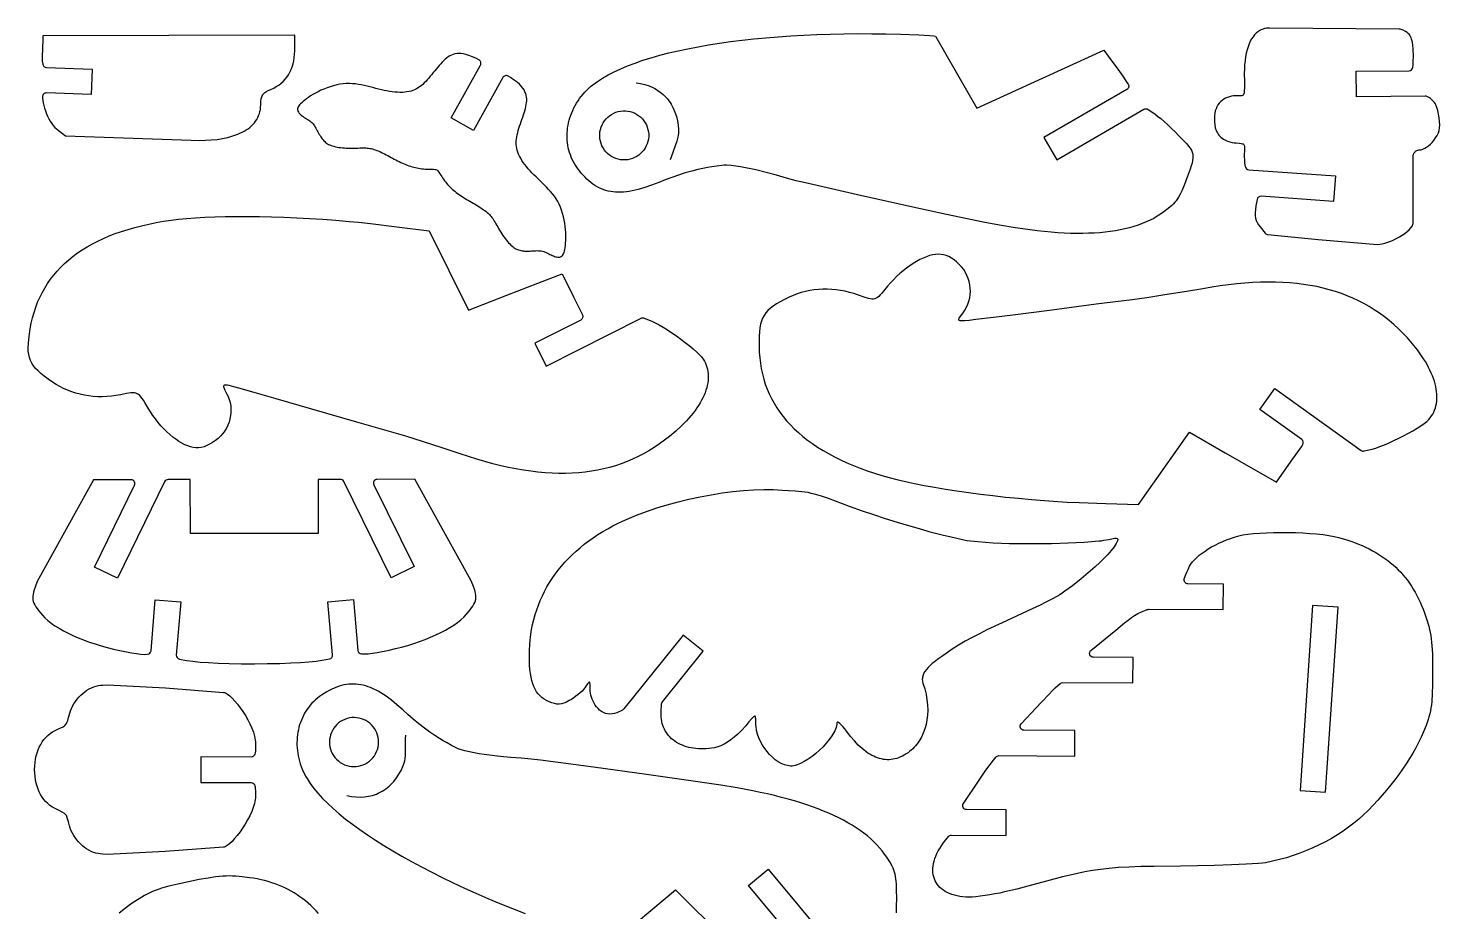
# Model space of a CAD drawing. Header units: millimetres. Extents: x 349 to 570, y 209 to 346.
# Drawn here: x 348.8 to 459.3, y 277.2 to 346.3 of the extents above; entities that cross this region are included whole.
import ezdxf

# ---------------------------------------------------------------- set-up
doc = ezdxf.new("R2010")
doc.units = ezdxf.units.MM

msp = doc.modelspace()

# ---------------------------------------------------------------- linework, layer by layer
at = {"flags": 128}
for points in [[(369.674062, 344.574372), (369.679199, 345.793508), (349.967331, 345.737835), (349.951357, 345.441798), (349.922865, 344.78547), (349.910436, 344.068188), (349.91918, 343.78023), (349.948131, 343.544788, 0.368311), (350.234829, 343.281605), (353.825569, 343.149147), (353.751841, 341.150506), (350.24295, 341.279945, 0.428598), (349.931913, 340.976553), (349.933083, 340.878955), (349.95112, 340.695062), (349.98412, 340.499219), (350.031031, 340.294634), (350.090804, 340.084519), (350.162384, 339.872078), (350.244722, 339.660522), (350.336766, 339.453059), (350.437467, 339.252895), (350.54577, 339.063241), (350.660626, 338.887305), (350.780984, 338.728293), (350.905792, 338.589415), (351.033999, 338.47388), (351.725581, 337.925148), (361.565491, 337.588463), (362.209259, 337.572495), (362.680487, 337.579901), (363.142418, 337.606554), (363.592155, 337.653099), (364.026799, 337.720183), (364.443452, 337.808453), (364.839218, 337.918553), (365.211196, 338.051132), (365.38736, 338.126053), (365.556491, 338.206835), (365.718226, 338.293561), (365.872203, 338.38631), (366.01806, 338.485163), (366.155435, 338.590201), (366.283965, 338.701505), (366.403289, 338.819156), (366.513042, 338.943234), (366.612867, 339.073821), (366.702395, 339.210997), (366.78127, 339.354842), (366.849125, 339.505438), (366.905601, 339.662865), (366.950335, 339.827205), (366.982963, 339.998538), (367.003125, 340.176945), (367.010457, 340.362507), (367.018732, 340.610566), (367.044306, 340.817086), (367.065004, 340.906892), (367.091735, 340.988861), (367.125069, 341.063842), (367.165575, 341.132685), (367.213822, 341.19624), (367.270381, 341.255356), (367.335819, 341.310881), (367.410707, 341.363666), (367.59111, 341.464413), (367.816144, 341.564391), (368.031434, 341.661989), (368.234574, 341.773396), (368.425336, 341.898242), (368.603489, 342.03615), (368.768802, 342.186749), (368.921045, 342.349667), (369.05999, 342.524531), (369.185404, 342.710968), (369.29706, 342.908605), (369.394726, 343.117071), (369.478173, 343.33599), (369.54717, 343.564993), (369.601487, 343.803705), (369.640896, 344.051754), (369.665164, 344.308767), (369.674062, 344.574372)], [(434.898613, 341.962809, -0.427907), (434.796583, 341.540954), (428.308886, 337.784614), (429.311019, 336.053796), (436.136287, 340.005588, -0.285975), (436.453349, 339.99536), (436.989362, 339.636989), (437.203523, 339.474655), (437.450176, 339.273237), (437.720877, 339.040171), (438.00718, 338.782888), (438.300639, 338.508826), (438.592809, 338.22542), (438.875245, 337.940103), (439.313614, 337.48227), (439.488331, 337.289831), (439.634663, 337.115366), (439.753558, 336.954117), (439.845961, 336.801328), (439.912816, 336.652239), (439.955073, 336.502089), (439.973676, 336.346124), (439.969569, 336.179583), (439.943702, 335.997708), (439.897017, 335.795743), (439.830463, 335.568928), (439.744984, 335.312505), (439.521038, 334.6918), (439.309805, 334.130856), (439.121491, 333.674535), (439.031579, 333.479145), (438.94218, 333.302155), (438.851554, 333.140981), (438.757962, 332.993035), (438.659663, 332.855733), (438.55492, 332.726492), (438.441992, 332.602723), (438.319142, 332.481841), (438.036716, 332.238404), (437.693726, 331.975493), (437.441605, 331.798134), (437.178092, 331.630655), (436.903102, 331.47305), (436.616555, 331.325313), (436.318363, 331.187443), (436.008447, 331.059433), (435.686723, 330.941279), (435.353106, 330.832976), (435.007516, 330.734518), (434.649868, 330.645902), (434.280078, 330.567125), (433.898064, 330.498178), (433.503743, 330.43906), (433.09703, 330.389764), (432.677845, 330.350287), (432.246104, 330.320622), (431.801722, 330.300768), (431.344616, 330.290715), (430.874706, 330.290464), (430.391905, 330.300006), (429.896134, 330.319338), (429.387304, 330.348457), (428.865338, 330.387355), (428.330148, 330.43603), (427.781654, 330.494474), (427.219772, 330.562687), (426.644419, 330.640661), (426.05551, 330.728391), (424.836699, 330.933104), (423.562672, 331.17679), (420.688871, 331.785367), (417.81671, 332.401532), (413.724834, 333.318403), (409.635366, 334.246094), (408.915547, 334.420046), (408.154821, 334.622527), (407.366147, 334.838997), (406.562488, 335.054924), (405.756801, 335.255772), (405.357247, 335.345999), (404.962047, 335.427006), (404.57282, 335.496975), (404.191185, 335.55409), (403.818763, 335.596535), (403.457175, 335.622491), (403.282702, 335.623051), (403.098216, 335.610623), (402.71273, 335.559324), (402.327785, 335.493632), (401.970445, 335.438584), (401.624433, 335.381809), (401.210082, 335.290506), (400.743005, 335.169416), (400.238818, 335.023275), (399.713139, 334.856825), (399.181582, 334.674807), (398.659761, 334.481958), (398.163293, 334.283017), (397.600187, 334.059455), (397.06698, 333.873536), (396.562002, 333.725549), (396.319575, 333.665871), (396.08358, 333.615785), (395.853807, 333.575326), (395.630047, 333.544532), (395.412091, 333.523438), (395.199732, 333.512081), (394.992761, 333.510496), (394.790967, 333.518721), (394.594144, 333.536789), (394.402083, 333.56474), (394.214572, 333.602607), (394.031408, 333.650429), (393.852378, 333.70824), (393.677275, 333.776077), (393.505889, 333.853977), (393.338013, 333.941974), (393.173438, 334.040107), (393.011954, 334.14841), (392.853353, 334.26692), (392.697427, 334.395673), (392.543967, 334.534705), (392.392763, 334.684053), (392.243609, 334.843753), (392.096294, 335.01384), (391.950609, 335.194352), (391.806349, 335.385322), (391.691167, 335.550797), (391.584834, 335.720216), (391.487325, 335.89332), (391.398612, 336.069848), (391.318671, 336.249546), (391.247479, 336.432152), (391.185009, 336.617407), (391.131237, 336.805051), (391.086136, 336.994827), (391.049683, 337.186475), (391.021852, 337.379736), (391.002616, 337.574353), (390.991954, 337.770064), (390.989839, 337.966611), (390.996243, 338.163736), (391.011147, 338.361179), (391.034519, 338.558682), (391.066339, 338.755983), (391.10658, 338.952828), (391.155217, 339.148955), (391.212225, 339.344104), (391.27758, 339.538018), (391.351254, 339.730438), (391.433225, 339.921105), (391.523467, 340.109758), (391.621953, 340.296139), (391.72866, 340.47999), (391.843563, 340.661052), (391.966635, 340.839065), (392.097853, 341.01377), (392.237191, 341.184908), (392.384623, 341.352222), (392.521826, 341.495488), (392.669094, 341.63685), (392.826322, 341.77629), (392.993405, 341.913786), (393.356715, 342.182877), (393.75818, 342.443967), (394.196962, 342.696903), (394.672216, 342.94153), (395.183103, 343.177694), (395.72878, 343.40524), (396.308406, 343.624015), (396.921139, 343.833864), (397.566138, 344.034633), (398.242563, 344.226166), (398.949569, 344.408311), (399.686318, 344.580912), (400.451966, 344.743815), (401.245672, 344.896867), (402.066597, 345.039912), (402.913894, 345.172796), (403.786726, 345.295366), (404.684252, 345.407466), (405.605628, 345.508944), (406.550012, 345.599642), (407.516565, 345.679408), (408.504444, 345.748087), (409.512808, 345.805527), (410.540814, 345.851571), (411.587623, 345.886066), (412.652391, 345.908856), (413.734277, 345.919788), (414.832441, 345.918708), (415.946041, 345.905462), (417.074236, 345.879893), (418.513254, 345.829097), (419.33994, 345.782779), (419.721547, 345.748794), (419.825338, 345.734997), (423.046637, 340.089439), (432.990461, 344.631753), (433.339343, 344.162402), (434.081621, 343.146521), (434.472521, 342.595803), (434.808452, 342.103054), (434.898613, 341.962809)], [(454.411031, 329.434117), (454.58792, 329.449924), (454.784632, 329.486198), (454.996857, 329.541145), (455.220285, 329.612967), (455.450606, 329.699867), (455.683511, 329.800049), (455.914689, 329.911717), (456.139831, 330.033074), (456.354626, 330.162323), (456.554765, 330.297668), (456.735939, 330.437312), (456.893836, 330.579458), (457.024147, 330.722311), (457.122563, 330.864073), (457.158463, 330.933983), (457.184773, 331.002947), (457.200954, 331.07074), (457.206467, 331.137138), (457.191923, 336.128898), (457.195624, 336.244971), (457.209401, 336.364333), (457.237263, 336.4812), (457.283221, 336.589789), (457.351283, 336.684315), (457.394856, 336.724497), (457.44546, 336.758995), (457.503594, 336.787085), (457.569761, 336.808045), (457.644462, 336.82115), (457.728197, 336.82568), (457.842344, 336.84053), (457.971464, 336.883092), (458.111111, 336.950381), (458.256842, 337.039413), (458.404213, 337.147204), (458.54878, 337.270769), (458.686098, 337.407124), (458.811723, 337.553284), (458.963473, 337.759277), (459.083836, 337.955741), (459.174555, 338.149858), (459.237372, 338.348806), (459.274029, 338.559766), (459.28627, 338.789918), (459.275835, 339.046442), (459.244469, 339.336517), (459.197767, 339.633096), (459.139022, 339.899726), (459.06539, 340.137901), (458.974032, 340.349111), (458.920818, 340.445071), (458.862106, 340.53485), (458.797542, 340.618634), (458.72677, 340.696609), (458.649436, 340.768962), (458.565184, 340.835881), (458.473659, 340.89755), (458.374506, 340.954157), (458.280253, 340.999668, 0.115073), (458.147275, 341.029501), (452.7706, 340.984122), (452.75372, 342.98405), (456.87789, 343.018859, 0.371619), (457.172458, 343.27724), (457.199969, 343.473678), (457.21549, 343.759863), (457.218234, 344.135537), (457.204641, 344.725578), (457.181636, 345.002992), (457.142478, 345.261672), (457.083158, 345.496374), (457.044685, 345.603092), (456.999667, 345.701849), (456.947604, 345.791987), (456.887994, 345.872852), (456.820336, 345.943786), (456.74413, 346.004136), (456.599344, 346.097059), (456.43444, 346.18683), (456.264463, 346.254552), (456.182275, 346.274239), (456.104461, 346.281326), (445.973442, 346.343454), (445.731304, 346.33666), (445.575606, 346.316208), (445.46242, 346.28199), (445.347819, 346.233898), (445.199878, 346.160677), (445.058275, 346.068898), (444.923451, 345.958483), (444.79585, 345.829355), (444.675913, 345.681435), (444.564085, 345.514647), (444.460806, 345.328912), (444.366519, 345.124154), (444.281668, 344.900295), (444.206695, 344.657258), (444.142041, 344.394964), (444.088151, 344.113337), (444.045465, 343.812299), (444.014428, 343.491772), (443.995481, 343.15168), (443.989067, 342.791944), (443.993457, 342.171974), (443.998214, 341.719611), (443.990715, 341.408673), (443.978425, 341.298056), (443.958338, 341.212978), (443.928876, 341.150166), (443.888461, 341.106347), (443.835515, 341.078247), (443.768462, 341.062596), (443.685722, 341.056119), (443.585718, 341.055545), (443.327609, 341.059013), (443.151686, 341.051338), (442.98174, 341.02853), (442.818511, 340.990917), (442.662742, 340.938826), (442.515174, 340.872585), (442.376549, 340.792521), (442.247607, 340.698963), (442.12909, 340.592236), (442.021739, 340.472669), (441.926296, 340.340589), (441.843503, 340.196324), (441.774101, 340.040201), (441.71883, 339.872548), (441.678434, 339.693691), (441.653652, 339.503959), (441.645227, 339.303679), (441.652433, 339.033557), (441.676272, 338.784992), (441.720068, 338.556554), (441.787148, 338.34681), (441.830459, 338.2485), (441.880838, 338.154327), (441.938701, 338.064111), (442.004465, 337.977673), (442.078544, 337.894835), (442.161354, 337.815417), (442.253312, 337.739241), (442.354833, 337.666126), (442.513355, 337.57617), (442.68372, 337.506738), (442.85922, 337.45486), (443.033151, 337.417567), (443.198805, 337.391889), (443.349478, 337.374856), (443.579053, 337.354846), (443.742193, 337.337287), (443.856946, 337.313529), (443.898743, 337.295332), (443.931522, 337.270793), (443.956309, 337.238315), (443.97413, 337.196301), (443.992979, 337.077274), (443.996278, 336.900934), (443.989067, 336.325196), (443.994493, 336.035668), (444.012985, 335.80014), (444.064546, 335.522161, 0.341288), (444.337985, 335.277647), (451.117247, 334.789875), (450.973717, 332.795031), (445.311176, 333.202455, 0.383884), (444.994306, 332.955897), (444.902899, 332.443328), (444.863912, 332.158125), (444.845133, 331.907746), (444.847718, 331.686247), (444.872821, 331.487688), (444.921597, 331.306126), (444.995201, 331.135619), (445.094788, 330.970226), (445.221513, 330.804006), (445.630167, 330.314197, 0.196796), (445.831102, 330.207832), (449.780823, 329.818612), (454.411031, 329.434117)], [(380.879015, 335.182946), (380.960904, 335.075607), (381.036569, 334.967752), (381.109396, 334.857756), (381.180636, 334.746804), (381.251535, 334.636079), (381.323343, 334.526764), (381.397307, 334.420044), (381.474463, 334.316849), (381.55499, 334.217107), (381.638853, 334.120491), (381.726016, 334.026678), (381.816446, 333.935342), (381.910106, 333.846159), (382.006963, 333.758801), (382.106981, 333.672946), (382.210106, 333.588324), (382.316202, 333.504906), (382.425115, 333.422714), (382.536689, 333.341774), (382.650768, 333.262111), (382.767198, 333.183749), (382.885824, 333.106715), (383.00649, 333.031033), (383.12898, 332.956676), (383.252837, 332.883406), (383.377544, 332.810935), (383.50258, 332.738976), (383.62743, 332.667236), (383.751575, 332.595429), (383.874495, 332.523264), (383.995675, 332.450455), (384.114571, 332.376784), (384.230542, 332.30233), (384.342925, 332.227247), (384.451053, 332.151688), (384.554265, 332.075806), (384.651894, 331.999753), (384.743276, 331.923684), (384.827747, 331.84775), (384.904981, 331.771894), (384.97602, 331.695214), (385.04224, 331.616601), (385.105022, 331.534943), (385.165745, 331.449126), (385.225787, 331.358043), (385.286529, 331.260579), (385.34935, 331.155623), (385.415371, 331.042514), (385.484684, 330.922379), (385.557127, 330.796793), (385.632535, 330.667332), (385.710744, 330.535572), (385.79159, 330.403089), (385.874909, 330.271458), (385.960535, 330.142256), (386.048249, 330.016903), (386.137593, 329.896191), (386.228057, 329.780757), (386.319127, 329.671238), (386.410289, 329.568274), (386.501033, 329.472498), (386.590844, 329.38455), (386.679212, 329.305066), (386.765818, 329.234491), (386.85114, 329.172498), (386.935847, 329.118567), (387.020613, 329.07218), (387.106107, 329.032818), (387.193005, 328.999961), (387.281975, 328.97309), (387.373691, 328.951685), (387.468655, 328.935242), (387.566692, 328.923303), (387.667455, 328.915425), (387.770604, 328.911165), (387.875791, 328.910081), (387.982673, 328.911727), (388.090903, 328.915663), (388.200141, 328.921443), (388.310032, 328.928478), (388.420196, 328.93559), (388.53025, 328.94145), (388.639805, 328.944736), (388.748478, 328.944119), (388.855879, 328.938275), (388.961625, 328.925876), (389.065327, 328.905598), (389.166701, 328.876632), (389.265862, 328.84025), (389.363027, 328.798241), (389.458412, 328.752394), (389.552232, 328.704498), (389.644704, 328.656342), (389.736043, 328.609716), (389.826467, 328.566408), (389.916042, 328.528024), (390.004248, 328.495425), (390.090417, 328.469289), (390.173878, 328.450294), (390.253963, 328.439118), (390.330002, 328.436439), (390.401329, 328.442932), (390.467272, 328.459279), (390.527341, 328.486188), (390.581759, 328.524512), (390.630922, 328.575136), (390.675233, 328.638945), (390.715089, 328.716826), (390.750891, 328.809661), (390.783038, 328.918338), (390.811929, 329.043741), (390.837762, 329.186435), (390.859926, 329.345693), (390.877607, 329.520469), (390.889991, 329.709717), (390.896266, 329.912389), (390.895618, 330.127438), (390.887234, 330.353817), (390.870301, 330.590481), (390.844078, 330.836085), (390.80812, 331.088105), (390.762055, 331.343723), (390.705511, 331.600119), (390.638115, 331.854473), (390.559496, 332.103964), (390.469281, 332.345774), (390.367098, 332.577083), (390.252858, 332.795777), (390.127592, 333.002571), (389.992621, 333.198883), (389.849256, 333.386134), (389.698817, 333.565744), (389.542618, 333.739133), (389.381975, 333.907721), (389.218206, 334.072928), (389.05261, 334.236005), (388.886428, 334.39753), (388.720887, 334.557912), (388.557211, 334.717562), (388.396626, 334.876887), (388.240359, 335.036299), (388.089633, 335.196206), (387.945677, 335.357016), (387.809616, 335.518977), (387.682186, 335.68168), (387.564024, 335.844555), (387.45577, 336.00703), (387.358058, 336.168535), (387.271526, 336.328497), (387.196813, 336.486346), (387.134556, 336.641511), (387.085181, 336.793681), (387.048275, 336.943586), (387.023213, 337.092217), (387.009372, 337.240565), (387.006126, 337.38962), (387.012853, 337.540372), (387.028927, 337.693813), (387.053724, 337.850933), (387.08655, 338.012437), (387.12642, 338.17789), (387.172283, 338.346568), (387.223084, 338.517752), (387.27777, 338.690719), (387.335286, 338.864748), (387.394579, 339.039118), (387.454596, 339.213106), (387.51425, 339.386037), (387.572329, 339.55742), (387.627589, 339.726811), (387.678784, 339.893762), (387.72467, 340.057831), (387.764002, 340.218573), (387.795535, 340.375539), (387.818024, 340.528288), (387.830228, 340.6766), (387.830903, 340.821166), (387.818811, 340.962904), (387.792717, 341.102731), (387.751376, 341.241567), (387.693553, 341.380326), (387.618009, 341.519928), (387.523504, 341.66129), (387.407401, 341.805829), (387.261479, 341.956959), (387.076118, 342.118591), (386.841698, 342.294639), (386.548598, 342.489015), (386.371287, 342.595292, 0.423497), (385.954994, 342.484), (383.654182, 338.354943), (381.907107, 339.328456), (384.207919, 343.457513, 0.423497), (384.083535, 343.870084), (383.899867, 343.964953), (383.58036, 344.111936), (383.307312, 344.218663), (383.072334, 344.291253), (382.867039, 344.33583), (382.683038, 344.358517), (382.5131, 344.364508), (382.354636, 344.355301), (382.206212, 344.331467), (382.066396, 344.293578), (381.933758, 344.242201), (381.806861, 344.177909), (381.684278, 344.101274), (381.564573, 344.012865), (381.446508, 343.913373), (381.329614, 343.803971), (381.213615, 343.685951), (381.098233, 343.560607), (380.983191, 343.429231), (380.868216, 343.293117), (380.753029, 343.153555), (380.637356, 343.011839), (380.520972, 342.86926), (380.403885, 342.727095), (380.286152, 342.586621), (380.167833, 342.449112), (380.048985, 342.315844), (379.929672, 342.188094), (379.809948, 342.067138), (379.689875, 341.95425), (379.569307, 341.850496), (379.447278, 341.756096), (379.322618, 341.671059), (379.194154, 341.595396), (379.060717, 341.529116), (378.921135, 341.472228), (378.774238, 341.424743), (378.618854, 341.386669), (378.454146, 341.357974), (378.280602, 341.338461), (378.099043, 341.327885), (377.910289, 341.326006), (377.715164, 341.332583), (377.514485, 341.347373), (377.309077, 341.370135), (377.099759, 341.400627), (376.887265, 341.438441), (376.671978, 341.482484), (376.454197, 341.531503), (376.234217, 341.584236), (376.012335, 341.639429), (375.788848, 341.695822), (375.564053, 341.752158), (375.338246, 341.807181), (375.11159, 341.85953), (374.883703, 341.90744), (374.65407, 341.949045), (374.422179, 341.98248), (374.187511, 342.005878), (373.949553, 342.017371), (373.70779, 342.015095), (373.461706, 341.997183), (373.211239, 341.962379), (372.958138, 341.911872), (372.704606, 341.847464), (372.452845, 341.770952), (372.205055, 341.684139), (371.963441, 341.588823), (371.730204, 341.486804), (371.507546, 341.379882), (371.297378, 341.269766), (371.100454, 341.157789), (370.917235, 341.045195), (370.748184, 340.933226), (370.593764, 340.823124), (370.454437, 340.716133), (370.330665, 340.613493), (370.222909, 340.516448), (370.131466, 340.425901), (370.055961, 340.341383), (369.99585, 340.262094), (369.950592, 340.187224), (369.919641, 340.11597), (369.902457, 340.047526), (369.898498, 339.981087), (369.907218, 339.915845), (369.928012, 339.851167), (369.960017, 339.787094), (370.002304, 339.723839), (370.053943, 339.661615), (370.114008, 339.600634), (370.18157, 339.541107), (370.255701, 339.483248), (370.335472, 339.427268), (370.419877, 339.373158), (370.507584, 339.320015), (370.597189, 339.266713), (370.687282, 339.212129), (370.776455, 339.155135), (370.863302, 339.094609), (370.946414, 339.029423), (371.024382, 338.958455), (371.096188, 338.880935), (371.162368, 338.797533), (371.223846, 338.709273), (371.281547, 338.617184), (371.336394, 338.522289), (371.389313, 338.425615), (371.441228, 338.328189), (371.493062, 338.231037), (371.54562, 338.135101), (371.599218, 338.04099), (371.654052, 337.949231), (371.710317, 337.860351), (371.76821, 337.774875), (371.827926, 337.69333), (371.889658, 337.616241), (371.953606, 337.544135), (372.020063, 337.477402), (372.089725, 337.415879), (372.163386, 337.359269), (372.241842, 337.307274), (372.325888, 337.259595), (372.416317, 337.215935), (372.513927, 337.175994), (372.619512, 337.139477), (372.733598, 337.106148), (372.855642, 337.076046), (372.984832, 337.049267), (373.120358, 337.025916), (373.261408, 337.006091), (373.407168, 336.989895), (373.55683, 336.977427), (373.70958, 336.96879), (373.864504, 336.96395), (374.02028, 336.962351), (374.175479, 336.963304), (374.328677, 336.966118), (374.478445, 336.970106), (374.62336, 336.974576), (374.761991, 336.978839), (374.892914, 336.982206), (375.01522, 336.984004), (375.130062, 336.983628), (375.239111, 336.980491), (375.344037, 336.974003), (375.446512, 336.963577), (375.548206, 336.948624), (375.650789, 336.928557), (375.755934, 336.902787), (375.864951, 336.870904), (375.97772, 336.833217), (376.093761, 336.790206), (376.212595, 336.74236), (376.33374, 336.690161), (376.456719, 336.634095), (376.581051, 336.574645), (376.706256, 336.512297), (376.831931, 336.447555), (376.957973, 336.380991), (377.084354, 336.313199), (377.211049, 336.244771), (377.338031, 336.1763), (377.465272, 336.10838), (377.592746, 336.0416), (377.720426, 335.976557), (377.848273, 335.913761), (377.976196, 335.853413), (378.104093, 335.795629), (378.23186, 335.740529), (378.359395, 335.688233), (378.486594, 335.638859), (378.613353, 335.592523), (378.739573, 335.549348), (378.865208, 335.509464), (378.990456, 335.473059), (379.115577, 335.440333), (379.240828, 335.411486), (379.366466, 335.386722), (379.492751, 335.366238), (379.619939, 335.350235), (379.748291, 335.338917), (379.877962, 335.332166), (380.008703, 335.328615), (380.140166, 335.326579), (380.272002, 335.324373), (380.403859, 335.320313), (380.535389, 335.312715), (380.669756, 335.29955, -0.208289), (380.879015, 335.182946)], [(394.805857, 336.154546, -0.414214), (393.650817, 338.611522, -0.414214), (396.107791, 339.766562, -0.414214), (397.262833, 337.309587, -0.414214), (394.805857, 336.154546)], [(397.022797, 323.670877), (397.625058, 323.431456), (397.890812, 323.303616), (398.187473, 323.143398), (398.508139, 322.955647), (398.845909, 322.745208), (399.193885, 322.516925), (399.545163, 322.275643), (399.892846, 322.026206), (400.230031, 321.77346), (400.549819, 321.522248), (400.845307, 321.277416), (401.109598, 321.043807), (401.335789, 320.826268), (401.516981, 320.629642), (401.646272, 320.458774), (401.736586, 320.307633), (401.815013, 320.15235), (401.881627, 319.993096), (401.936503, 319.830042), (401.979718, 319.663357), (402.011344, 319.493215), (402.031456, 319.319787), (402.04013, 319.143244), (402.037439, 318.963757), (402.023459, 318.781498), (401.998267, 318.596638), (401.961933, 318.409349), (401.914535, 318.219801), (401.856146, 318.028167), (401.786843, 317.834618), (401.706699, 317.639324), (401.615788, 317.442459), (401.514187, 317.244192), (401.401969, 317.044695), (401.279211, 316.84414), (401.145984, 316.642699), (401.002366, 316.440541), (400.848431, 316.237839), (400.684253, 316.034765), (400.509907, 315.831488), (400.325467, 315.628182), (399.926609, 315.222165), (399.488276, 314.818085), (399.011067, 314.417311), (398.616053, 314.110953), (398.21528, 313.821757), (397.808566, 313.549704), (397.39573, 313.29478), (396.976591, 313.056972), (396.550966, 312.836262), (396.118676, 312.632637), (395.679537, 312.446081), (395.233369, 312.276579), (394.779991, 312.124117), (394.319221, 311.988679), (393.850877, 311.870248), (393.374779, 311.768811), (392.890743, 311.684352), (392.398591, 311.616858), (391.898139, 311.56631), (391.389208, 311.532697), (390.871614, 311.516001), (390.345177, 311.516207), (389.809715, 311.533303), (389.265047, 311.56727), (388.710994, 311.618094), (388.147369, 311.685761), (387.573995, 311.770255), (386.99069, 311.871561), (386.397272, 311.989665), (385.793558, 312.124549), (385.179369, 312.276202), (384.554523, 312.444604), (383.918838, 312.629744), (383.272133, 312.831604), (382.614227, 313.050172), (381.216101, 313.518045), (379.743922, 313.993612), (378.372792, 314.42125), (377.27781, 314.745339), (374.536875, 315.531822), (371.005823, 316.558826), (368.210854, 317.364787), (366.760404, 317.780901), (365.413048, 318.160696), (364.920021, 318.295814), (364.554528, 318.386841), (364.415735, 318.414565), (364.304178, 318.429761), (364.21831, 318.431927), (364.156581, 318.420561), (364.117442, 318.395161), (364.099346, 318.355224), (364.100742, 318.300251), (364.120082, 318.229739), (364.206396, 318.040087), (364.345902, 317.782256), (364.46121, 317.546815), (364.55203, 317.304005), (364.618763, 317.055536), (364.661811, 316.803119), (364.681578, 316.548461), (364.678463, 316.293276), (364.652872, 316.039272), (364.605203, 315.788159), (364.535859, 315.541645), (364.445244, 315.301442), (364.333758, 315.06926), (364.201805, 314.846808), (364.049785, 314.635796), (363.878102, 314.437934), (363.687157, 314.254931), (363.477351, 314.0885), (363.241501, 313.929465), (363.013064, 313.797238), (362.790949, 313.69148), (362.574068, 313.611852), (362.361328, 313.558014), (362.151637, 313.529628), (361.943905, 313.526355), (361.737043, 313.547857), (361.524877, 313.594934), (361.304564, 313.667488), (361.07759, 313.764224), (360.845439, 313.883847), (360.609598, 314.025065), (360.371551, 314.186582), (360.132782, 314.367103), (359.894778, 314.565337), (359.659022, 314.779986), (359.427001, 315.009759), (359.200198, 315.25336), (358.9801, 315.509494), (358.768191, 315.776868), (358.565958, 316.054188), (358.374883, 316.340159), (358.196455, 316.633486), (357.941409, 317.068994), (357.832863, 317.244102), (357.732758, 317.392804), (357.637933, 317.516619), (357.545229, 317.617068), (357.451488, 317.69567), (357.353551, 317.753943), (357.248259, 317.793407), (357.132451, 317.815581), (357.002971, 317.821984), (356.856658, 317.814136), (356.500898, 317.761762), (356.039901, 317.670614), (355.681482, 317.606277), (355.323357, 317.559377), (354.966178, 317.52979), (354.610602, 317.517397), (354.25728, 317.522071), (353.906872, 317.543693), (353.560029, 317.582141), (353.217407, 317.637292), (352.879662, 317.709024), (352.547446, 317.797214), (352.221418, 317.901741), (351.902229, 318.022485), (351.590536, 318.15932), (351.286994, 318.312125), (350.992256, 318.480778), (350.70698, 318.665158), (350.370873, 318.900468), (350.072504, 319.121443), (349.810298, 319.331874), (349.582681, 319.535551), (349.388079, 319.736262), (349.224918, 319.937799), (349.091623, 320.143952), (348.986621, 320.358511), (348.908337, 320.585264), (348.855197, 320.828005), (348.825627, 321.090521), (348.818055, 321.376604), (348.830903, 321.690043), (348.8626, 322.034629), (348.911569, 322.414151), (348.976239, 322.832399), (349.057333, 323.268908), (349.155605, 323.694516), (349.271038, 324.109213), (349.403619, 324.512986), (349.55333, 324.905823), (349.72016, 325.287714), (349.904088, 325.658645), (350.105101, 326.018605), (350.323186, 326.367582), (350.558323, 326.705564), (350.8105, 327.03254), (351.079699, 327.348497), (351.365907, 327.653423), (351.669108, 327.947307), (351.989285, 328.230136), (352.326425, 328.501901), (352.680511, 328.762586), (353.051527, 329.012181), (353.439459, 329.250674), (353.84429, 329.478054), (354.266006, 329.694309), (354.704591, 329.899425), (355.160031, 330.093393), (355.632307, 330.2762), (356.121407, 330.447833), (356.627315, 330.608281), (357.150014, 330.757531), (357.68949, 330.895574), (358.245726, 331.022395), (358.818709, 331.137983), (359.408422, 331.242329), (360.014849, 331.335417), (360.587611, 331.40759), (361.217166, 331.469552), (361.899845, 331.521252), (362.631981, 331.562644), (363.409903, 331.593681), (364.229943, 331.614315), (365.088431, 331.6245), (365.981698, 331.624186), (366.906076, 331.613329), (367.857895, 331.591879), (368.833484, 331.55979), (369.829178, 331.517015), (370.841305, 331.463504), (371.866196, 331.399213), (372.900183, 331.324093), (373.939597, 331.238098), (374.669806, 331.1661), (375.59504, 331.064115), (377.670672, 330.818841), (380.203152, 330.50363), (383.274079, 324.297019), (386.283995, 325.468201), (388.700789, 326.402803), (390.602669, 327.127835), (391.503797, 325.334939), (392.110123, 324.092935), (392.192624, 323.913, -0.403454), (392.054926, 323.520058), (388.452582, 321.704764), (389.352606, 319.918719), (396.776969, 323.660004, -0.214491), (397.022797, 323.670877)], [(453.372723, 313.274886), (454.004481, 313.41953), (454.28664, 313.505289), (454.604287, 313.618326), (454.949864, 313.754908), (455.315807, 313.9113), (455.694562, 314.083768), (456.078565, 314.268578), (456.46026, 314.461997), (456.832086, 314.660289), (457.186485, 314.859722), (457.515895, 315.056559), (457.812759, 315.24707), (458.069517, 315.427518), (458.278609, 315.594169), (458.432476, 315.743289), (458.544811, 315.878866), (458.646031, 316.020351), (458.736182, 316.167566), (458.815315, 316.320328), (458.883476, 316.478458), (458.940712, 316.641776), (458.987072, 316.810098), (459.022603, 316.983246), (459.047352, 317.161039), (459.061369, 317.343295), (459.064701, 317.529834), (459.057393, 317.720475), (459.039495, 317.915038), (459.011055, 318.11334), (458.972121, 318.315202), (458.922738, 318.520444), (458.862956, 318.728883), (458.792823, 318.94034), (458.712386, 319.154634), (458.621692, 319.371582), (458.520789, 319.591005), (458.409726, 319.812723), (458.28855, 320.036554), (458.157308, 320.262318), (458.016048, 320.489834), (457.864818, 320.71892), (457.532638, 321.181083), (457.161151, 321.647359), (456.750739, 322.116305), (456.40714, 322.479391), (456.055229, 322.826396), (455.694828, 323.157365), (455.325762, 323.472341), (454.947854, 323.771365), (454.560924, 324.054481), (454.164799, 324.321731), (453.759298, 324.573157), (453.344246, 324.808803), (452.919467, 325.02871), (452.484783, 325.232922), (452.040018, 325.421482), (451.584993, 325.594432), (451.119531, 325.751815), (450.643458, 325.893672), (450.156594, 326.020048), (449.658765, 326.130984), (449.149791, 326.226523), (448.629496, 326.306708), (448.097704, 326.371581), (447.554237, 326.421186), (446.998921, 326.455564), (446.431573, 326.47476), (445.852021, 326.478813), (445.260087, 326.467769), (444.655594, 326.441668), (444.038363, 326.400556), (443.408219, 326.344472), (442.764985, 326.273461), (442.108484, 326.187565), (441.438539, 326.086827), (440.754973, 325.971289), (439.301797, 325.722403), (437.774263, 325.477223), (436.353911, 325.263978), (435.222282, 325.1109), (432.393393, 324.752195), (428.746926, 324.276445), (425.861661, 323.906742), (424.364681, 323.717), (422.975129, 323.547407), (422.467252, 323.489161), (422.092145, 323.455014), (421.950746, 323.44881), (421.838178, 323.450827), (421.752986, 323.461799), (421.693717, 323.482458), (421.658915, 323.513537), (421.64713, 323.555769), (421.656904, 323.609884), (421.686784, 323.676616), (421.801048, 323.850863), (421.978289, 324.084366), (422.128198, 324.299438), (422.255031, 324.525532), (422.358924, 324.760896), (422.440012, 325.00378), (422.498435, 325.252432), (422.534325, 325.5051), (422.547821, 325.760032), (422.539057, 326.01548), (422.50817, 326.269692), (422.455299, 326.520915), (422.380576, 326.767398), (422.28414, 327.007391), (422.166125, 327.239143), (422.02667, 327.460901), (421.86591, 327.670916), (421.68398, 327.867434), (421.475181, 328.060619), (421.269614, 328.226178), (421.066254, 328.364614), (420.864077, 328.476428), (420.662053, 328.56212), (420.459156, 328.622194), (420.25436, 328.65715), (420.04664, 328.667489), (419.829774, 328.653363), (419.600965, 328.615303), (419.361882, 328.554362), (419.114187, 328.471592), (418.859547, 328.368044), (418.599627, 328.244772), (418.336092, 328.10283), (418.070608, 327.943265), (417.804839, 327.767135), (417.540452, 327.575488), (417.27911, 327.369378), (417.02248, 327.149857), (416.772228, 326.917978), (416.530017, 326.674794), (416.297514, 326.421355), (416.076386, 326.158714), (415.757827, 325.767261), (415.623815, 325.610782), (415.502176, 325.47911), (415.389556, 325.371228), (415.282601, 325.286113), (415.177956, 325.222748), (415.07227, 325.180114), (414.962186, 325.157192), (414.84435, 325.152962), (414.715411, 325.166406), (414.572012, 325.196504), (414.228423, 325.30259), (413.78675, 325.463066), (413.44236, 325.581381), (413.095597, 325.682419), (412.747125, 325.766201), (412.397612, 325.832748), (412.04772, 325.882082), (411.698119, 325.914223), (411.349473, 325.92919), (411.002448, 325.927007), (410.65771, 325.907691), (410.315923, 325.871266), (409.977757, 325.817751), (409.643873, 325.747166), (409.314941, 325.659533), (408.991625, 325.554872), (408.674589, 325.433205), (408.364503, 325.29455), (407.996405, 325.113325), (407.667792, 324.940504), (407.376526, 324.772581), (407.120477, 324.606051), (406.897507, 324.437411), (406.705485, 324.263153), (406.542272, 324.079772), (406.405737, 323.883765), (406.293745, 323.671625), (406.204161, 323.439846), (406.134851, 323.184924), (406.083681, 322.903353), (406.048515, 322.591628), (406.027219, 322.246243), (406.01766, 321.863694), (406.017702, 321.440475), (406.031189, 320.996702), (406.063315, 320.56108), (406.114068, 320.133619), (406.183436, 319.714336), (406.271404, 319.303245), (406.37796, 318.900357), (406.503087, 318.50569), (406.646776, 318.119256), (406.809012, 317.741069), (406.98978, 317.371144), (407.189068, 317.009494), (407.406862, 316.656135), (407.64315, 316.311079), (407.897918, 315.974342), (408.17115, 315.645937), (408.462836, 315.325877), (408.772961, 315.014179), (409.101512, 314.710854), (409.448474, 314.415919), (409.813836, 314.129386), (410.197582, 313.85127), (410.599702, 313.581585), (411.02018, 313.320344), (411.459002, 313.067562), (411.916157, 312.823255), (412.39163, 312.587434), (412.885407, 312.360115), (413.397476, 312.14131), (413.927823, 311.931037), (414.476435, 311.729307), (415.043297, 311.536133), (415.628397, 311.351533), (416.18342, 311.192742), (416.79613, 311.03537), (417.462908, 310.880029), (418.180137, 310.727321), (418.944195, 310.577856), (419.751467, 310.43224), (420.598331, 310.291079), (421.48117, 310.154983), (422.396364, 310.024555), (423.340296, 309.900407), (424.309343, 309.783142), (425.299891, 309.673368), (426.308319, 309.571694), (427.331007, 309.478725), (428.364339, 309.395069), (429.404694, 309.321332), (430.137333, 309.28098), (431.06729, 309.24048), (433.156033, 309.165919), (435.706946, 309.090711), (439.689637, 314.755584), (442.485406, 313.138509), (444.731138, 311.845812), (446.499996, 310.838857), (447.66434, 312.473118), (448.453215, 313.607967), (448.562225, 313.773193, 0.403454), (448.486146, 314.182554), (445.203255, 316.526654), (446.365462, 318.154314), (453.131438, 313.32317, 0.214491), (453.372723, 313.274886)], [(358.138018, 297.375722, 0.380559), (358.427177, 297.650509), (358.760896, 301.632776), (360.75391, 301.465758), (360.406055, 297.314799, 0.383947), (360.648927, 296.995035), (361.216554, 296.887024), (361.696399, 296.821623), (362.263862, 296.766164), (362.924275, 296.720336), (363.68297, 296.68383), (364.545282, 296.656337), (365.516542, 296.637547), (366.521134, 296.627925), (367.525691, 296.640676), (368.496888, 296.662491), (369.35911, 296.69267), (370.117688, 296.731538), (370.777955, 296.779423), (371.345242, 296.836649), (371.824881, 296.903545), (372.392169, 297.013323, 0.383947), (372.634045, 297.333842), (372.273262, 301.483698), (374.265746, 301.656922), (374.611867, 297.675714, 0.380559), (374.901881, 297.401828), (375.148444, 297.394545), (375.430001, 297.412776), (375.757915, 297.454404), (376.135718, 297.517545), (377.055119, 297.700832), (377.55255, 297.812285), (378.041964, 297.935731), (378.52167, 298.070391), (378.989973, 298.215486), (379.445182, 298.370233), (379.885605, 298.533856), (380.309547, 298.705573), (380.715316, 298.884605), (381.101221, 299.070173), (381.465566, 299.261497), (381.806661, 299.457799), (382.122811, 299.658296), (382.412326, 299.862211), (382.67351, 300.068763), (382.904672, 300.277173), (383.104119, 300.486663), (383.399447, 300.839611), (383.51824, 300.996992), (383.618283, 301.14501), (383.699951, 301.286191), (383.763617, 301.423059), (383.809655, 301.558138), (383.838438, 301.693955), (383.850341, 301.833032), (383.845737, 301.977897), (383.825, 302.131072), (383.788503, 302.295084), (383.736619, 302.472456), (383.669724, 302.665714), (383.492391, 303.109986), (379.060976, 311.061386), (376.130987, 311.056823, 0.555071), (375.862329, 310.624265), (379.008818, 304.23615), (377.214651, 303.352427), (373.504519, 310.884872, 0.286115), (373.234926, 311.052313), (371.498681, 311.049609), (371.505262, 306.823461), (366.505268, 306.815675), (361.505275, 306.807888), (361.498693, 311.034036), (359.762448, 311.031332, 0.286115), (359.493378, 310.863052), (355.806724, 303.319088), (354.009814, 304.197218), (357.136391, 310.595103, 0.555071), (356.866387, 311.026822), (353.936398, 311.022259), (349.52977, 303.057095), (349.353822, 302.612273), (349.287529, 302.418808), (349.236198, 302.241275), (349.200212, 302.07715), (349.179952, 301.923911), (349.175799, 301.779033), (349.188135, 301.639993), (349.217341, 301.504267), (349.2638, 301.369332), (349.327892, 301.232663), (349.409999, 301.091737), (349.510503, 300.944031), (349.629785, 300.787021), (349.926211, 300.434994), (350.126309, 300.226127), (350.358119, 300.018438), (350.619946, 299.8127), (350.910094, 299.609688), (351.226867, 299.410176), (351.568572, 299.214938), (351.933511, 299.02475), (352.319992, 298.840384), (352.726317, 298.662617), (353.150792, 298.492221), (353.591722, 298.329971), (354.047411, 298.176642), (354.516164, 298.033007), (354.996287, 297.899842), (355.486083, 297.77792), (355.983858, 297.668017), (356.903826, 297.487595), (357.281824, 297.425631), (357.609866, 297.385024), (357.891478, 297.36767), (358.138018, 297.375722)], [(394.883402, 292.801271), (394.705343, 292.741379), (394.525028, 292.705625), (394.340384, 292.693762), (394.158243, 292.707839), (393.986907, 292.748316), (393.826507, 292.81256), (393.677173, 292.897937), (393.539036, 293.001815), (393.412225, 293.12156), (393.296873, 293.25454), (393.193109, 293.398121), (393.101063, 293.549671), (393.020867, 293.706557), (392.952651, 293.866145), (392.896544, 294.025803), (392.852679, 294.182897), (392.821185, 294.334795), (392.802193, 294.478864), (392.795833, 294.61247), (392.789381, 295.026652), (392.774057, 295.134939), (392.761254, 295.165114), (392.744216, 295.179588), (392.72234, 295.178571), (392.695019, 295.162273), (392.621626, 295.084667), (392.519198, 294.948444), (392.382897, 294.755277), (392.283519, 294.628354), (392.159053, 294.493525), (392.014493, 294.354914), (391.854833, 294.216647), (391.68507, 294.082848), (391.510196, 293.957644), (391.335209, 293.845159), (391.165101, 293.749519), (390.932429, 293.635775), (390.727485, 293.552241), (390.54136, 293.498392), (390.365145, 293.473702), (390.189929, 293.477644), (390.006804, 293.509693), (389.806859, 293.569322), (389.581186, 293.656006), (389.382106, 293.748603), (389.198115, 293.85561), (389.028907, 293.977739), (388.874179, 294.115698), (388.733626, 294.270198), (388.606945, 294.441949), (388.493832, 294.631661), (388.393983, 294.840043), (388.307093, 295.067807), (388.232859, 295.315662), (388.170976, 295.584318), (388.121141, 295.874485), (388.08305, 296.186873), (388.056398, 296.522193), (388.040882, 296.881153), (388.036197, 297.264465), (388.044014, 297.684248), (388.066071, 298.09891), (388.102296, 298.508344), (388.152619, 298.912444), (388.216967, 299.311102), (388.295268, 299.704212), (388.387452, 300.091668), (388.493446, 300.473361), (388.613178, 300.849186), (388.746578, 301.219036), (388.893572, 301.582804), (389.05409, 301.940382), (389.228059, 302.291665), (389.415409, 302.636546), (389.616067, 302.974917), (389.829961, 303.306672), (390.05702, 303.631704), (390.297173, 303.949906), (390.550347, 304.261172), (390.816471, 304.565394), (391.095473, 304.862467), (391.387281, 305.152282), (391.691824, 305.434734), (392.00903, 305.709715), (392.338827, 305.977118), (392.681144, 306.236838), (393.035909, 306.488767), (393.40305, 306.732798), (393.782495, 306.968824), (394.174174, 307.196739), (394.578013, 307.416436), (394.993941, 307.627808), (395.336107, 307.791082), (395.689392, 307.950503), (396.053065, 308.105923), (396.426395, 308.257195), (397.199096, 308.546707), (398.001644, 308.817861), (398.828184, 309.06948), (399.672865, 309.300385), (400.529834, 309.509399), (401.393238, 309.695344), (402.257224, 309.857041), (403.115939, 309.993313), (403.963531, 310.102982), (404.794146, 310.18487), (405.601932, 310.237799), (406.381037, 310.260592), (406.758005, 310.260318), (407.125607, 310.25207), (407.483112, 310.235697), (407.829789, 310.211055), (408.311728, 310.180607), (408.832096, 310.153772), (409.350482, 310.113383), (409.596304, 310.082741), (409.826478, 310.042273), (410.07747, 309.985428), (410.335348, 309.918913), (410.867533, 309.761343), (411.414589, 309.5785), (411.968068, 309.37932), (413.060514, 308.967693), (414.077301, 308.597948), (414.974404, 308.298526), (415.894835, 308.001238), (416.812478, 307.713874), (417.701216, 307.444224), (418.534934, 307.200079), (419.287513, 306.989229), (419.932838, 306.819465), (420.444792, 306.698577), (420.95259, 306.579579), (421.49906, 306.445715), (422.047563, 306.32452), (422.311126, 306.277279), (422.561458, 306.24353), (423.135597, 306.18798), (423.731267, 306.141188), (424.345404, 306.102848), (424.974945, 306.072654), (425.616825, 306.050299), (426.26798, 306.035476), (427.585862, 306.027202), (428.904078, 306.045379), (430.198119, 306.087554), (431.443471, 306.151274), (432.615625, 306.234088), (432.803118, 306.255132), (433.00421, 306.28653), (433.389525, 306.361348), (433.735436, 306.427413), (433.865135, 306.442546), (433.965657, 306.44286), (434.036743, 306.426189), (434.061168, 306.410807), (434.078139, 306.390366), (434.087623, 306.364597), (434.089588, 306.333228), (434.070833, 306.252607), (434.024157, 306.143058), (433.961537, 306.025352), (433.883954, 305.900159), (433.792392, 305.76815), (433.571259, 305.486367), (433.305996, 305.185366), (433.004464, 304.870512), (432.674522, 304.547171), (432.324029, 304.220707), (431.960844, 303.896483), (431.592827, 303.579866), (431.227838, 303.276219), (430.538378, 302.729295), (429.955342, 302.298628), (429.72338, 302.140303), (429.541602, 302.027136), (429.039695, 301.747954), (428.512088, 301.472029), (427.96275, 301.198442), (427.395647, 300.92627), (426.224021, 300.382493), (425.028951, 299.833332), (423.842179, 299.271419), (423.261825, 298.983379), (422.695448, 298.689389), (422.147017, 298.388528), (421.620499, 298.079875), (421.119862, 297.76251), (420.649074, 297.435511), (420.395636, 297.259972), (420.079589, 297.043476), (419.736146, 296.790014), (419.565155, 296.650668), (419.40052, 296.503577), (419.246643, 296.34924), (419.107925, 296.188154), (418.988768, 296.02082), (418.893573, 295.847736), (418.826742, 295.669401), (418.805339, 295.57842), (418.792677, 295.486313), (418.789307, 295.393143), (418.795779, 295.298972), (418.812644, 295.203862), (418.84045, 295.107875), (418.976802, 294.670974), (419.081003, 294.241149), (419.15396, 293.819663), (419.196577, 293.407782), (419.209762, 293.006767), (419.19442, 292.617882), (419.151458, 292.242391), (419.081781, 291.881558), (418.986295, 291.536646), (418.865907, 291.208918), (418.721523, 290.899637), (418.554047, 290.610069), (418.461934, 290.473071), (418.364388, 290.341475), (418.261522, 290.215438), (418.15345, 290.095119), (418.040284, 289.980676), (417.922139, 289.872265), (417.799128, 289.770047), (417.671363, 289.674177), (417.525321, 289.575291), (417.378771, 289.486235), (417.231737, 289.406997), (417.084247, 289.33757), (416.936326, 289.277945), (416.788001, 289.228111), (416.639298, 289.188061), (416.490243, 289.157785), (416.340863, 289.137273), (416.191184, 289.126517), (416.041232, 289.125508), (415.891033, 289.134237), (415.740613, 289.152694), (415.59, 289.18087), (415.439218, 289.218756), (415.288295, 289.266343), (415.137257, 289.323622), (414.986129, 289.390584), (414.834938, 289.46722), (414.683711, 289.55352), (414.532474, 289.649475), (414.381252, 289.755077), (414.230073, 289.870316), (414.078962, 289.995183), (413.77705, 290.273765), (413.475727, 290.59075), (413.175203, 290.946064), (412.875688, 291.339636), (412.721961, 291.543749), (412.578547, 291.718511), (412.448586, 291.861214), (412.335215, 291.969155), (412.241574, 292.039628), (412.170801, 292.069928), (412.144972, 292.069167), (412.126036, 292.057349), (412.114387, 292.034135), (412.110417, 291.999187), (412.103403, 291.88793), (412.082811, 291.770811), (412.049311, 291.648454), (412.003578, 291.521484), (411.946283, 291.390527), (411.878097, 291.256207), (411.711748, 290.979978), (411.509907, 290.697794), (411.277954, 290.414656), (411.021267, 290.13556), (410.745226, 289.865506), (410.455207, 289.609493), (410.156591, 289.372518), (409.854755, 289.159581), (409.555079, 288.97568), (409.26294, 288.825813), (409.121378, 288.765205), (408.983717, 288.71498), (408.85063, 288.675763), (408.72279, 288.648178), (408.600867, 288.632852), (408.485535, 288.630407), (408.364406, 288.639965), (408.242693, 288.659316), (408.120686, 288.6881), (407.998676, 288.725959), (407.876952, 288.77253), (407.755806, 288.827455), (407.516408, 288.960926), (407.282806, 289.123488), (407.057324, 289.312263), (406.842287, 289.52437), (406.640018, 289.756928), (406.452841, 290.007057), (406.283081, 290.271875), (406.133062, 290.548504), (406.005107, 290.834061), (405.901541, 291.125668), (405.824688, 291.420442), (405.776872, 291.715504), (405.764579, 291.862243), (405.760417, 292.007973), (405.752313, 292.31167), (405.740661, 292.412487), (405.722591, 292.481459), (405.697089, 292.520215), (405.663139, 292.530387), (405.619729, 292.513605), (405.565843, 292.471501), (405.422588, 292.31785), (405.225261, 292.08248), (404.965749, 291.778439), (404.635938, 291.418775), (404.349939, 291.133153), (404.073723, 290.883022), (403.805458, 290.667207), (403.54331, 290.484533), (403.285449, 290.333826), (403.030044, 290.213913), (402.775262, 290.123618), (402.519271, 290.061767), (402.301716, 290.025429), (402.087372, 289.998119), (401.87648, 289.979689), (401.669283, 289.969987), (401.466023, 289.968865), (401.266944, 289.976173), (401.072286, 289.991761), (400.882293, 290.015479), (400.697207, 290.047179), (400.51727, 290.086709), (400.342725, 290.133921), (400.173815, 290.188664), (400.01078, 290.25079), (399.853865, 290.320148), (399.703312, 290.396589), (399.559362, 290.479963), (399.422258, 290.570121), (399.292243, 290.666912), (399.169559, 290.770188), (399.054448, 290.879798), (398.947153, 290.995592), (398.847917, 291.117422), (398.756981, 291.245137), (398.674588, 291.378588), (398.600981, 291.517625), (398.536401, 291.662099), (398.481092, 291.811859), (398.435295, 291.966756), (398.399254, 292.126641), (398.373209, 292.291364), (398.357405, 292.460775), (398.352083, 292.634724), (398.355611, 292.865376), (398.388564, 293.486506, -0.157492), (398.454463, 293.658745), (401.63307, 297.606867), (400.07521, 298.861089), (395.432666, 293.094623, -0.113105), (395.327434, 293.011645), (394.883402, 292.801271)], [(422.444021, 278.375315), (422.193993, 278.38174), (421.954499, 278.399507), (421.725696, 278.428297), (421.507734, 278.46778), (421.30077, 278.51764), (421.104954, 278.577551), (420.920443, 278.647191), (420.747389, 278.726236), (420.585945, 278.814366), (420.436266, 278.911255), (420.298505, 279.016582), (420.172815, 279.130025), (420.059351, 279.251259), (419.958266, 279.379963), (419.869712, 279.515815), (419.793845, 279.65849), (419.730817, 279.807666), (419.680783, 279.963021), (419.643895, 280.124231), (419.620308, 280.290973), (419.610175, 280.462926), (419.61365, 280.639767), (419.630886, 280.821172), (419.662035, 281.00682), (419.707255, 281.196385), (419.766696, 281.389547), (419.840514, 281.585983), (419.92886, 281.785369), (420.03189, 281.987384), (420.149755, 282.191704), (420.28261, 282.398006), (420.430611, 282.605968), (420.845235, 283.115524, -0.226859), (421.079306, 283.226175), (425.3529, 283.20663), (425.362047, 285.206609), (422.251863, 285.220833, -0.598998), (422.004372, 285.688363), (423.238073, 287.520977), (423.718176, 288.226208), (423.923357, 288.512126), (424.552229, 289.324853, -0.233305), (424.790866, 289.441259), (430.725375, 289.414119), (430.734522, 291.414098), (426.736962, 291.43238, -0.655012), (426.519512, 291.937601), (428.109402, 293.632844), (428.707134, 294.264493), (428.959459, 294.520022), (429.189588, 294.739079), (429.584518, 295.080301, -0.181232), (429.782024, 295.153293), (435.26915, 295.128199), (435.278297, 297.128178), (432.180502, 297.142344, -0.701943), (431.991167, 297.673924), (433.930572, 299.27102), (434.611801, 299.827129), (434.899675, 300.052601), (435.162602, 300.24655), (435.408245, 300.411624), (435.644266, 300.550472), (435.878325, 300.665742), (436.399376, 300.870771, -0.095149), (436.510596, 300.891603), (442.342952, 300.86493), (442.352099, 302.864909), (439.5783, 302.877594, -0.510555), (439.29509, 303.272531), (439.408054, 303.611138), (439.487017, 303.801751), (439.58775, 304.016114), (439.709233, 304.255731), (439.810302, 304.424806), (439.937947, 304.596127), (440.090443, 304.768628), (440.266068, 304.941244), (440.463098, 305.112907), (440.67981, 305.282549), (440.914478, 305.449105), (441.165382, 305.611507), (441.430799, 305.768689), (441.709004, 305.919585), (441.998272, 306.063127), (442.296882, 306.198249), (442.60311, 306.323884), (442.915234, 306.438966), (443.231529, 306.542427), (443.550272, 306.633202), (443.877508, 306.704822), (444.266477, 306.765257), (444.708539, 306.81464), (445.195051, 306.853107), (445.717374, 306.880791), (446.266867, 306.897826), (446.834888, 306.904347), (447.412799, 306.900487), (447.991957, 306.886383), (448.563724, 306.862166), (449.119455, 306.82797), (449.650514, 306.783932), (450.148258, 306.730184), (450.604048, 306.666861), (451.009241, 306.594096), (451.355197, 306.512023), (452.005289, 306.317683), (452.317415, 306.213066), (452.621062, 306.103368), (452.916331, 305.988501), (453.203324, 305.868375), (453.482137, 305.742903), (453.752875, 305.611997), (454.015637, 305.475568), (454.270524, 305.333529), (454.517636, 305.18579), (454.757075, 305.032264), (454.988939, 304.872863), (455.213332, 304.707498), (455.430353, 304.536082), (455.640103, 304.358527), (455.842681, 304.174742), (456.03819, 303.984642), (456.226728, 303.788136), (456.408398, 303.585139), (456.5833, 303.37556), (456.751536, 303.159312), (456.913204, 302.936307), (457.068406, 302.706457), (457.217242, 302.469673), (457.359812, 302.225867), (457.49622, 301.974951), (457.626563, 301.716837), (457.750943, 301.451436), (457.869462, 301.178659), (457.982219, 300.898421), (458.089314, 300.610633), (458.275563, 300.065), (458.423521, 299.564428), (458.484371, 299.321902), (458.537124, 299.079679), (458.582273, 298.834105), (458.620309, 298.581523), (458.651723, 298.318281), (458.67701, 298.040726), (458.711165, 297.428054), (458.726707, 296.714272), (458.727575, 295.870151), (458.717758, 295.001592), (458.695469, 294.284996), (458.655367, 293.686719), (458.626965, 293.421438), (458.592108, 293.17312), (458.550127, 292.937562), (458.500352, 292.710557), (458.442117, 292.4879), (458.374755, 292.265387), (458.209976, 291.803968), (458.000672, 291.292659), (457.819109, 290.886117), (457.619255, 290.475045), (457.401858, 290.060473), (457.167662, 289.643431), (456.917413, 289.224954), (456.651857, 288.80607), (456.371742, 288.38781), (456.07781, 287.971207), (455.770812, 287.557291), (455.451491, 287.147092), (455.120594, 286.741642), (454.778866, 286.341973), (454.427055, 285.949114), (454.065906, 285.564099), (453.696163, 285.187956), (453.318575, 284.821717), (452.944888, 284.482773), (452.552377, 284.155357), (452.142068, 283.839969), (451.714985, 283.537111), (451.272152, 283.247288), (450.814594, 282.970999), (450.343336, 282.708749), (449.8594, 282.461039), (449.363813, 282.228371), (448.857597, 282.011249), (448.341779, 281.810175), (447.817381, 281.62565), (447.285429, 281.458179), (446.746946, 281.308261), (446.202959, 281.1764), (445.654488, 281.063099), (445.411319, 281.028643), (445.070641, 280.99702), (444.145832, 280.941774), (442.978208, 280.896371), (441.665918, 280.859814), (438.999926, 280.809263), (436.933035, 280.782166), (435.902412, 280.762214), (434.981768, 280.728433), (434.156071, 280.680777), (433.410291, 280.619204), (432.729396, 280.543668), (432.098357, 280.454125), (431.502142, 280.350531), (430.92572, 280.232843), (430.354058, 280.101012), (429.77213, 279.954999), (428.517341, 279.62024), (427.041106, 279.228212), (426.182371, 279.010611), (425.22318, 278.77856), (424.855901, 278.697073), (424.471506, 278.621158), (424.081392, 278.55247), (423.69696, 278.492663), (423.329608, 278.44339), (422.990735, 278.406304), (422.69174, 278.383062), (422.444021, 278.375315)], [(349.31047, 288.359264), (349.328399, 288.639195), (349.357722, 288.910386), (349.398771, 289.172316), (349.451876, 289.424466), (349.517372, 289.666314), (349.595586, 289.897339), (349.686853, 290.11702), (349.791504, 290.324836), (349.909869, 290.520266), (350.042281, 290.70279), (350.189072, 290.871886), (350.350572, 291.027033), (350.527114, 291.167712), (350.719027, 291.2934), (350.926645, 291.403576), (351.251826, 291.558238), (351.48911, 291.679084), (351.656259, 291.785056), (351.719086, 291.838381), (351.771041, 291.895091), (351.814345, 291.957551), (351.851218, 292.028129), (351.914556, 292.20311), (351.97882, 292.438974), (352.061774, 292.754658), (352.122376, 292.947009), (352.1986, 293.136927), (352.289374, 293.323312), (352.393627, 293.505061), (352.510285, 293.681073), (352.638277, 293.850244), (352.776531, 294.011475), (352.923975, 294.163663), (353.079536, 294.305707), (353.242141, 294.436504), (353.41072, 294.554953), (353.584201, 294.659952), (353.761509, 294.750399), (353.941575, 294.825194), (354.123326, 294.883232), (354.305689, 294.923414), (354.478541, 294.945137), (354.666065, 294.958783), (355.028244, 294.979544), (359.565268, 294.752479), (364.108002, 294.392296), (364.174694, 294.378161), (364.247593, 294.350302), (364.326152, 294.309376), (364.409822, 294.25604), (364.590316, 294.114767), (364.7847, 293.931742), (364.9886, 293.712223), (365.197643, 293.461467), (365.407455, 293.184732), (365.613663, 292.887275), (365.811892, 292.574354), (365.99777, 292.251228), (366.16692, 291.923154), (366.314972, 291.59539), (366.43755, 291.273192), (366.530281, 290.961821), (366.564087, 290.811837), (366.58879, 290.666531), (366.603846, 290.526561), (366.608705, 290.392584), (366.604028, 289.968846), (366.595599, 289.797428), (366.579788, 289.650482), (366.563434, 289.571325, -0.356179), (366.269157, 289.332022), (362.323134, 289.338361), (362.319921, 287.338364), (366.265944, 287.332024, -0.356179), (366.559451, 287.091777), (366.57555, 287.012568), (366.590889, 286.865572), (366.598767, 286.694128), (366.602083, 286.270377), (366.596793, 286.136416), (366.581288, 285.996495), (366.556118, 285.851269), (366.52183, 285.701395), (366.428099, 285.390323), (366.304487, 285.068521), (366.155383, 284.741234), (365.985179, 284.413705), (365.798264, 284.091178), (365.599031, 283.778896), (365.391868, 283.482103), (365.181168, 283.206043), (364.97132, 282.95596), (364.766716, 282.737097), (364.571745, 282.554698), (364.390798, 282.414006), (364.306957, 282.360939), (364.228267, 282.320265), (364.155279, 282.292641), (364.088542, 282.27872), (359.544674, 281.933134), (355.006944, 281.720647), (354.644834, 281.742572), (354.457354, 281.75682), (354.284573, 281.779099), (354.10234, 281.819866), (353.920777, 281.878488), (353.740952, 281.953861), (353.563935, 282.044877), (353.390793, 282.150433), (353.222595, 282.269423), (353.060411, 282.400742), (352.905307, 282.543285), (352.758353, 282.695946), (352.620618, 282.85762), (352.49317, 283.027202), (352.377078, 283.203588), (352.27341, 283.385671), (352.183235, 283.572346), (352.107621, 283.762508), (352.047638, 283.955053), (351.965698, 284.271002), (351.902193, 284.507071), (351.839417, 284.682255), (351.802771, 284.752951), (351.759668, 284.81555), (351.707895, 284.872426), (351.64524, 284.925953), (351.478432, 285.032461), (351.241538, 285.154069), (350.916856, 285.309775), (350.709593, 285.420618), (350.518084, 285.546922), (350.341995, 285.688167), (350.180995, 285.843832), (350.034748, 286.013399), (349.902923, 286.196347), (349.785186, 286.392157), (349.681204, 286.600308), (349.590643, 286.820281), (349.513171, 287.051556), (349.448453, 287.293613), (349.396158, 287.545932), (349.355951, 287.807993), (349.3275, 288.079277), (349.31047, 288.359264)], [(374.329809, 292.42209, 0.414214), (372.395591, 290.516927, 0.414214), (374.300753, 288.582709, 0.414214), (376.234972, 290.487871, 0.414214), (374.329809, 292.42209)], [(409.982761, 273.523979), (405.196704, 279.294071), (406.736076, 280.570918), (411.771163, 274.500593, 0.285975)]]:
    msp.add_lwpolyline(points, format="xyb", dxfattribs=at)
for points in [[(396.383447, 342.068622), (396.741516, 342.01295), (397.081362, 341.932759), (397.402984, 341.828048), (397.706383, 341.698818), (397.85125, 341.625009), (397.991561, 341.545069), (398.127317, 341.459001), (398.258516, 341.366802), (398.385162, 341.268472), (398.507251, 341.164013), (398.624785, 341.053424), (398.737765, 340.936704), (398.848441, 340.809845), (398.952312, 340.676515), (399.049411, 340.537244), (399.139768, 340.392559), (399.223415, 340.242986), (399.300385, 340.089055), (399.434418, 339.770226), (399.542119, 339.440293), (399.623744, 339.103477), (399.679545, 338.763998), (399.709776, 338.426077), (399.711956, 338.272477), (399.703144, 338.120046), (399.684476, 337.968663), (399.65709, 337.818198), (399.580702, 337.519534), (399.483069, 337.223052), (399.260418, 336.632641), (399.153575, 336.336712), (399.061839, 336.038968)], [(448.356969, 286.716271), (450.352467, 286.582164), (451.324536, 301.046394), (449.329037, 301.180502), (448.356969, 286.716271)], [(416.756781, 277.148139), (416.772865, 277.38397), (416.781447, 277.654128), (416.786237, 278.313979), (416.782266, 278.913364), (416.763575, 279.406661), (416.746868, 279.621096), (416.724271, 279.81809), (416.695047, 280.000672), (416.658462, 280.171871), (416.613775, 280.334713), (416.560253, 280.492224), (416.497158, 280.647435), (416.423754, 280.803373), (416.243071, 281.129532), (416.01231, 281.494927), (415.837183, 281.748603), (415.647946, 281.996953), (415.444524, 282.240014), (415.226844, 282.477817), (414.994822, 282.710396), (414.748389, 282.937783), (414.487465, 283.160011), (414.211973, 283.377115), (413.92184, 283.589128), (413.616987, 283.796081), (413.297338, 283.998008), (412.962817, 284.194945), (412.613347, 284.386921), (412.248851, 284.573973), (411.869255, 284.75613), (411.474482, 284.93343), (411.064455, 285.105902), (410.639096, 285.273582), (410.198332, 285.436501), (409.742083, 285.594695), (409.270277, 285.748194), (408.782833, 285.897033), (408.279678, 286.041245), (407.760733, 286.180863), (407.225923, 286.315922), (406.675173, 286.446451), (406.108404, 286.572486), (405.525541, 286.694061), (404.311229, 286.92396), (403.031622, 287.136412), (400.124846, 287.560379), (397.216981, 287.97666), (393.060723, 288.533095), (388.902978, 289.078547), (388.16745, 289.164553), (387.383669, 289.237957), (386.568824, 289.307912), (385.740108, 289.383565), (384.91471, 289.474067), (384.508628, 289.527745), (384.109822, 289.588566), (383.720441, 289.657673), (383.342633, 289.736212), (382.978547, 289.825325), (382.630333, 289.926156), (382.466456, 289.986033), (382.29768, 290.061561), (381.953793, 290.243143), (381.615395, 290.438041), (381.29921, 290.613396), (380.994251, 290.78645), (380.637132, 291.015555), (380.24086, 291.290859), (379.818446, 291.602512), (379.3829, 291.940659), (378.947229, 292.295447), (378.524441, 292.657025), (378.127547, 293.01554), (377.676661, 293.420225), (377.240792, 293.779243), (376.818274, 294.092902), (376.6115, 294.232818), (376.407438, 294.361508), (376.205881, 294.479012), (376.006619, 294.585368), (375.809445, 294.680614), (375.614149, 294.764787), (375.420526, 294.837928), (375.228363, 294.900073), (375.037456, 294.951262), (374.847596, 294.991531), (374.658571, 295.020922), (374.470177, 295.039468), (374.282205, 295.047212), (374.094444, 295.044191), (373.906687, 295.030442), (373.718728, 295.006006), (373.530357, 294.970918), (373.341365, 294.925218), (373.151543, 294.868944), (372.960685, 294.802134), (372.768582, 294.724828), (372.575025, 294.637062), (372.379806, 294.538876), (372.182717, 294.430307), (371.983548, 294.311394), (371.782094, 294.182176), (371.616748, 294.06681), (371.458338, 293.94468), (371.306929, 293.816039), (371.162589, 293.681139), (371.02538, 293.540229), (370.895372, 293.393562), (370.77263, 293.241391), (370.65722, 293.083966), (370.549208, 292.92154), (370.448661, 292.754363), (370.355643, 292.582688), (370.270221, 292.406766), (370.192463, 292.226849), (370.122434, 292.043188), (370.060198, 291.856036), (370.005825, 291.665644), (369.959376, 291.472262), (369.920923, 291.276146), (369.890528, 291.077542), (369.868258, 290.876706), (369.85418, 290.673888), (369.84836, 290.469339), (369.850863, 290.263313), (369.861756, 290.056059), (369.881105, 289.84783), (369.908976, 289.638879), (369.945435, 289.429455), (369.990549, 289.21981), (370.044382, 289.010197), (370.107003, 288.800869), (370.178476, 288.592074), (370.258867, 288.384066), (370.337987, 288.20216), (370.427209, 288.018556), (370.52644, 287.833307), (370.635589, 287.646468), (370.883272, 287.268241), (371.169522, 286.884308), (371.493604, 286.495107), (371.854778, 286.101075), (372.252312, 285.702647), (372.685468, 285.300258), (373.153511, 284.894345), (373.655703, 284.485345), (374.19131, 284.073693), (374.759596, 283.659826), (375.359823, 283.244179), (375.991258, 282.827189), (376.653161, 282.409292), (377.344798, 281.990924), (378.065435, 281.572521), (378.814332, 281.154519), (379.590755, 280.737355), (380.393969, 280.321463), (381.223236, 279.90728), (382.077821, 279.495244), (382.956987, 279.08579), (383.86, 278.679354), (384.786121, 278.276371), (385.734616, 277.877279), (386.704749, 277.482511), (387.695783, 277.092508)], [(373.762389, 286.327574), (374.117589, 286.25584), (374.464181, 286.213418), (374.802165, 286.200308), (375.131542, 286.216509), (375.293002, 286.235602), (375.452312, 286.262022), (375.60947, 286.29577), (375.764475, 286.336845), (375.91733, 286.38525), (376.068033, 286.440983), (376.216586, 286.504042), (376.362987, 286.57443), (376.510738, 286.655128), (376.654345, 286.744253), (376.793654, 286.841297), (376.928514, 286.945753), (377.058771, 287.057117), (377.184272, 287.174882), (377.420395, 287.427593), (377.635658, 287.699837), (377.828841, 287.987566), (377.998719, 288.286733), (378.144069, 288.593291), (378.199291, 288.736638), (378.243795, 288.882694), (378.27869, 289.031179), (378.305089, 289.18182), (378.336822, 289.48846), (378.347869, 289.800409), (378.343387, 290.431391), (378.345602, 290.746008), (378.362618, 291.057099)], [(371.536807, 277.101085), (371.342589, 277.313619), (371.144236, 277.517475), (370.941645, 277.712735), (370.734705, 277.899481), (370.523313, 278.077792), (370.307362, 278.24775), (370.086742, 278.409435), (369.861351, 278.562929), (369.631079, 278.708311), (369.395822, 278.845666), (369.155472, 278.975071), (368.909922, 279.096609), (368.659067, 279.21036), (368.402799, 279.316406), (368.141012, 279.414826), (367.8736, 279.505703), (367.600455, 279.589117), (367.321473, 279.665148), (367.036544, 279.73388), (366.745563, 279.795391), (366.448425, 279.849763), (366.145022, 279.897077), (365.57315, 279.970324), (365.05309, 280.015075), (364.803292, 280.026142), (364.555412, 280.029335), (364.305771, 280.024408), (364.050688, 280.011108), (363.786486, 279.989187), (363.509487, 279.958398), (362.90238, 279.869208), (362.199937, 279.741542), (361.372729, 279.573405), (360.523719, 279.389907), (359.826091, 279.224611), (359.247954, 279.065549), (358.993728, 278.984615), (358.757416, 278.900752), (358.53503, 278.812463), (358.322586, 278.718252), (358.116095, 278.616621), (357.911571, 278.506077), (357.492481, 278.252261), (357.033424, 277.944833), (356.671459, 277.685559), (356.308719, 277.407456), (355.94606, 277.111466)], [(394.485349, 274.77234), (399.461938, 278.953566), (407.218294, 271.249593)]]:
    msp.add_lwpolyline(points, dxfattribs=at)

doc.saveas('drawing.dxf')
